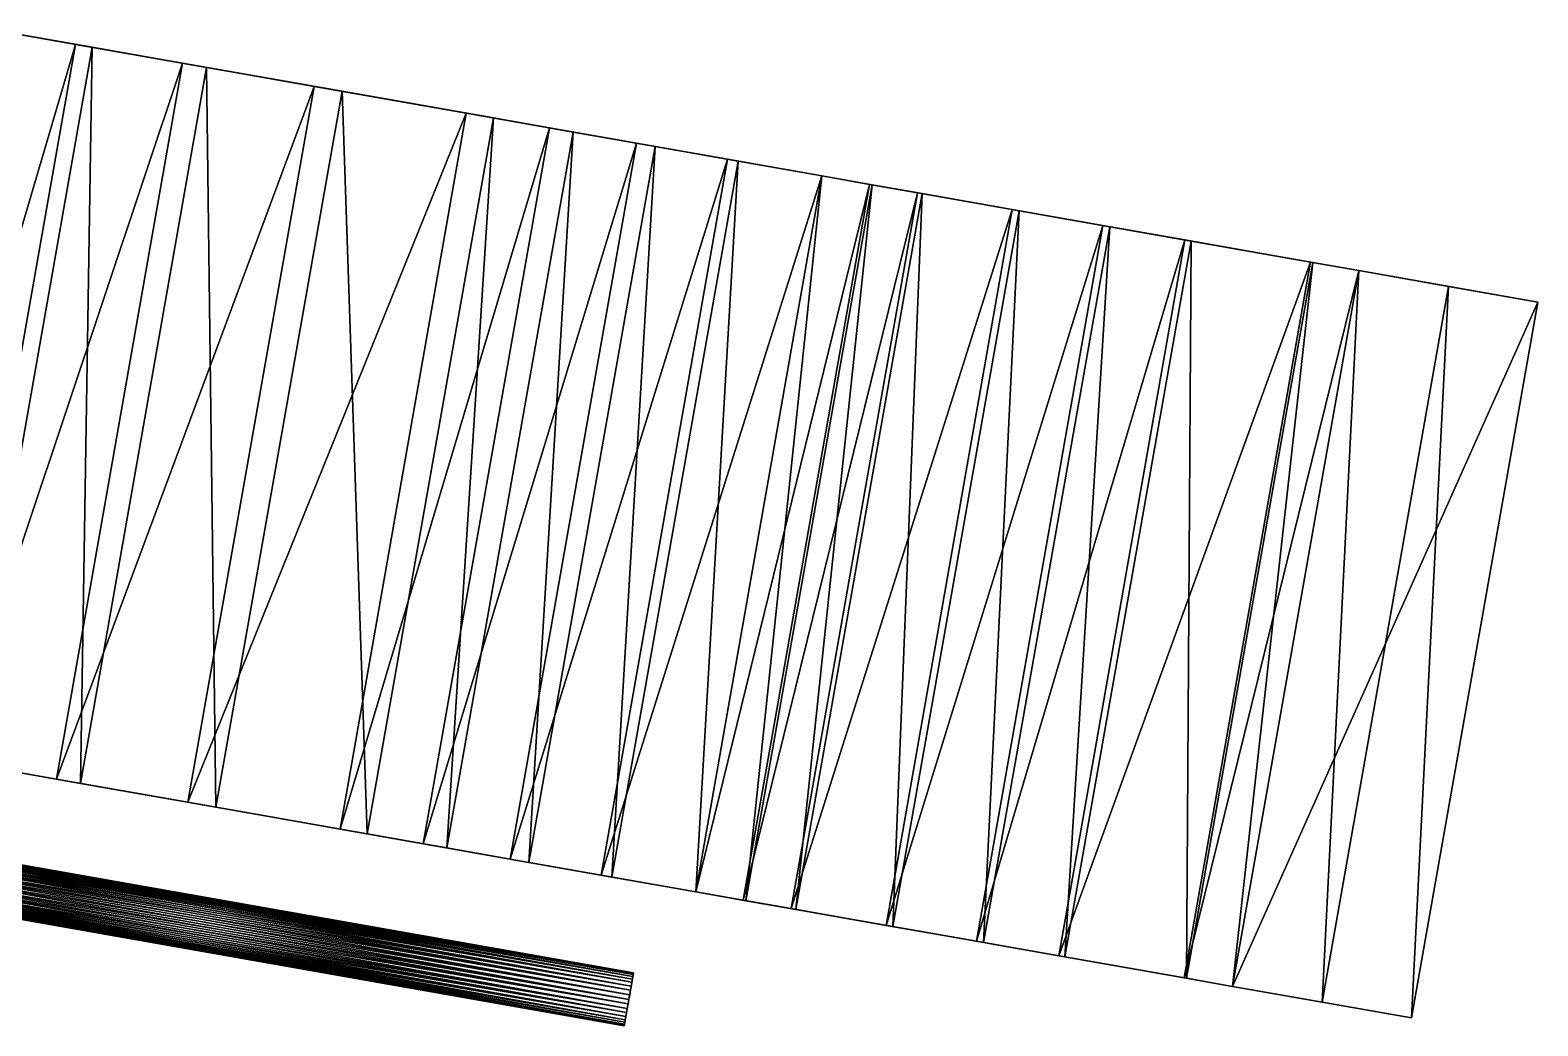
# Model space of a CAD drawing. Header units: metres. Extents: x -1.14 to 1.51, y -0.35 to 3.51.
# Drawn here: x 0.394 to 1.514, y 2.551 to 3.291 of the extents above; entities that cross this region are included whole.
import ezdxf

# ---------------------------------------------------------------- set-up
doc = ezdxf.new("R2010")
doc.units = ezdxf.units.M

msp = doc.modelspace()

# ---------------------------------------------------------------- linework, layer by layer
at = {"layer": 'Cylinder 5'}
for points in [[(0.2116, 2.7003, -0.4242), (0.8417, 2.5877, -0.421), (0.2114, 2.6988, -0.421)], [(0.2114, 2.6988, -0.441), (0.8419, 2.5891, -0.4378), (0.2116, 2.7003, -0.4378)], [(0.2118, 2.7012, -0.4275), (0.8419, 2.5891, -0.4242), (0.2116, 2.7003, -0.4242)], [(0.2116, 2.7003, -0.4378), (0.8421, 2.59, -0.4345), (0.2118, 2.7012, -0.4345)], [(0.2116, 2.7003, -0.4242), (0.8419, 2.5891, -0.4242), (0.8417, 2.5877, -0.421)], [(0.2116, 2.7003, -0.4378), (0.8419, 2.5891, -0.4378), (0.8421, 2.59, -0.4345)], [(0.2118, 2.7015, -0.431), (0.8421, 2.59, -0.4275), (0.2118, 2.7012, -0.4275)], [(0.2118, 2.7015, -0.431), (0.8421, 2.5903, -0.431), (0.8421, 2.59, -0.4275)], [(0.2118, 2.7012, -0.4345), (0.8421, 2.5903, -0.431), (0.2118, 2.7015, -0.431)], [(0.2118, 2.7012, -0.4275), (0.8421, 2.59, -0.4275), (0.8419, 2.5891, -0.4242)], [(0.2118, 2.7012, -0.4345), (0.8421, 2.59, -0.4345), (0.8421, 2.5903, -0.431)], [(0.2096, 2.6885, -0.4122), (0.8393, 2.5741, -0.4113), (0.209, 2.6852, -0.4113)], [(0.209, 2.6852, -0.4507), (0.8398, 2.5774, -0.4498), (0.2096, 2.6885, -0.4498)], [(0.2101, 2.6916, -0.4137), (0.8398, 2.5774, -0.4122), (0.2096, 2.6885, -0.4122)], [(0.2096, 2.6885, -0.4498), (0.8404, 2.5805, -0.4483), (0.2101, 2.6916, -0.4483)], [(0.2096, 2.6885, -0.4122), (0.8398, 2.5774, -0.4122), (0.8393, 2.5741, -0.4113)], [(0.2096, 2.6885, -0.4498), (0.8398, 2.5774, -0.4498), (0.8404, 2.5805, -0.4483)], [(0.2106, 2.6944, -0.4157), (0.8404, 2.5805, -0.4137), (0.2101, 2.6916, -0.4137)], [(0.2101, 2.6916, -0.4483), (0.8409, 2.5833, -0.4463), (0.2106, 2.6944, -0.4463)], [(0.2101, 2.6916, -0.4137), (0.8404, 2.5805, -0.4137), (0.8398, 2.5774, -0.4122)], [(0.2101, 2.6916, -0.4483), (0.8404, 2.5805, -0.4483), (0.8409, 2.5833, -0.4463)], [(0.211, 2.6969, -0.4181), (0.8409, 2.5833, -0.4157), (0.2106, 2.6944, -0.4157)], [(0.2106, 2.6944, -0.4463), (0.8413, 2.5857, -0.4439), (0.211, 2.6969, -0.4439)], [(0.2106, 2.6944, -0.4157), (0.8409, 2.5833, -0.4157), (0.8404, 2.5805, -0.4137)], [(0.2106, 2.6944, -0.4463), (0.8409, 2.5833, -0.4463), (0.8413, 2.5857, -0.4439)], [(0.2114, 2.6988, -0.421), (0.8413, 2.5857, -0.4181), (0.211, 2.6969, -0.4181)], [(0.211, 2.6969, -0.4439), (0.8417, 2.5877, -0.441), (0.2114, 2.6988, -0.441)], [(0.211, 2.6969, -0.4181), (0.8413, 2.5857, -0.4181), (0.8409, 2.5833, -0.4157)], [(0.211, 2.6969, -0.4439), (0.8413, 2.5857, -0.4439), (0.8417, 2.5877, -0.441)], [(0.2114, 2.6988, -0.421), (0.8417, 2.5877, -0.421), (0.8413, 2.5857, -0.4181)], [(0.2114, 2.6988, -0.441), (0.8417, 2.5877, -0.441), (0.8419, 2.5891, -0.4378)], [(0.2072, 2.675, -0.4498), (0.8381, 2.5672, -0.4507), (0.2078, 2.6783, -0.4507)], [(0.2078, 2.6783, -0.4113), (0.8375, 2.5639, -0.4122), (0.2072, 2.675, -0.4122)], [(0.2078, 2.6783, -0.4507), (0.8387, 2.5706, -0.451), (0.2084, 2.6818, -0.451)], [(0.2084, 2.6818, -0.411), (0.8381, 2.5672, -0.4113), (0.2078, 2.6783, -0.4113)], [(0.2078, 2.6783, -0.4507), (0.8381, 2.5672, -0.4507), (0.8387, 2.5706, -0.451)], [(0.2078, 2.6783, -0.4113), (0.8381, 2.5672, -0.4113), (0.8375, 2.5639, -0.4122)], [(0.209, 2.6852, -0.4113), (0.8387, 2.5706, -0.411), (0.2084, 2.6818, -0.411)], [(0.2084, 2.6818, -0.451), (0.8393, 2.5741, -0.4507), (0.209, 2.6852, -0.4507)], [(0.2084, 2.6818, -0.411), (0.8387, 2.5706, -0.411), (0.8381, 2.5672, -0.4113)], [(0.2084, 2.6818, -0.451), (0.8387, 2.5706, -0.451), (0.8393, 2.5741, -0.4507)], [(0.209, 2.6852, -0.4113), (0.8393, 2.5741, -0.4113), (0.8387, 2.5706, -0.411)], [(0.209, 2.6852, -0.4507), (0.8393, 2.5741, -0.4507), (0.8398, 2.5774, -0.4498)], [(0.2054, 2.6647, -0.441), (0.836, 2.5555, -0.4439), (0.2057, 2.6667, -0.4439)], [(0.2057, 2.6667, -0.4181), (0.8356, 2.5536, -0.421), (0.2054, 2.6647, -0.421)], [(0.2057, 2.6667, -0.4439), (0.8364, 2.558, -0.4463), (0.2061, 2.6691, -0.4463)], [(0.2061, 2.6691, -0.4157), (0.836, 2.5555, -0.4181), (0.2057, 2.6667, -0.4181)], [(0.2057, 2.6667, -0.4439), (0.836, 2.5555, -0.4439), (0.8364, 2.558, -0.4463)], [(0.2057, 2.6667, -0.4181), (0.836, 2.5555, -0.4181), (0.8356, 2.5536, -0.421)], [(0.2061, 2.6691, -0.4463), (0.8369, 2.5608, -0.4483), (0.2066, 2.6719, -0.4483)], [(0.2066, 2.6719, -0.4137), (0.8364, 2.558, -0.4157), (0.2061, 2.6691, -0.4157)], [(0.2061, 2.6691, -0.4463), (0.8364, 2.558, -0.4463), (0.8369, 2.5608, -0.4483)], [(0.2061, 2.6691, -0.4157), (0.8364, 2.558, -0.4157), (0.836, 2.5555, -0.4181)], [(0.2066, 2.6719, -0.4483), (0.8375, 2.5639, -0.4498), (0.2072, 2.675, -0.4498)], [(0.2072, 2.675, -0.4122), (0.8369, 2.5608, -0.4137), (0.2066, 2.6719, -0.4137)], [(0.2066, 2.6719, -0.4483), (0.8369, 2.5608, -0.4483), (0.8375, 2.5639, -0.4498)], [(0.2066, 2.6719, -0.4137), (0.8369, 2.5608, -0.4137), (0.8364, 2.558, -0.4157)], [(0.2072, 2.675, -0.4498), (0.8375, 2.5639, -0.4498), (0.8381, 2.5672, -0.4507)], [(0.2072, 2.675, -0.4122), (0.8375, 2.5639, -0.4122), (0.8369, 2.5608, -0.4137)], [(0.2049, 2.6621, -0.431), (0.8352, 2.5512, -0.4345), (0.205, 2.6624, -0.4345)], [(0.205, 2.6624, -0.4275), (0.8352, 2.5509, -0.431), (0.2049, 2.6621, -0.431)], [(0.2049, 2.6621, -0.431), (0.8352, 2.5509, -0.431), (0.8352, 2.5512, -0.4345)], [(0.205, 2.6624, -0.4345), (0.8354, 2.5521, -0.4378), (0.2051, 2.6633, -0.4378)], [(0.2051, 2.6633, -0.4242), (0.8352, 2.5512, -0.4275), (0.205, 2.6624, -0.4275)], [(0.205, 2.6624, -0.4345), (0.8352, 2.5512, -0.4345), (0.8354, 2.5521, -0.4378)], [(0.205, 2.6624, -0.4275), (0.8352, 2.5512, -0.4275), (0.8352, 2.5509, -0.431)], [(0.2051, 2.6633, -0.4378), (0.8356, 2.5536, -0.441), (0.2054, 2.6647, -0.441)], [(0.2054, 2.6647, -0.421), (0.8354, 2.5521, -0.4242), (0.2051, 2.6633, -0.4242)], [(0.2051, 2.6633, -0.4378), (0.8354, 2.5521, -0.4378), (0.8356, 2.5536, -0.441)], [(0.2051, 2.6633, -0.4242), (0.8354, 2.5521, -0.4242), (0.8352, 2.5512, -0.4275)], [(0.2054, 2.6647, -0.441), (0.8356, 2.5536, -0.441), (0.836, 2.5555, -0.4439)], [(0.2054, 2.6647, -0.421), (0.8356, 2.5536, -0.421), (0.8354, 2.5521, -0.4242)], [(0.8421, 2.5903, -0.431), (0.8387, 2.5706, -0.431), (0.8421, 2.59, -0.4275)], [(0.8421, 2.5903, -0.431), (0.8387, 2.5706, -0.431), (0.8387, 2.5706, -0.431)], [(0.8421, 2.59, -0.4345), (0.8387, 2.5706, -0.431), (0.8421, 2.5903, -0.431)], [(0.8421, 2.59, -0.4275), (0.8387, 2.5706, -0.431), (0.8419, 2.5891, -0.4242)], [(0.8421, 2.59, -0.4275), (0.8387, 2.5706, -0.431), (0.8387, 2.5706, -0.431)], [(0.8421, 2.59, -0.4345), (0.8387, 2.5706, -0.431), (0.8387, 2.5706, -0.431)], [(0.8419, 2.5891, -0.4378), (0.8387, 2.5706, -0.431), (0.8421, 2.59, -0.4345)], [(0.8419, 2.5891, -0.4242), (0.8387, 2.5706, -0.431), (0.8417, 2.5877, -0.421)], [(0.8419, 2.5891, -0.4242), (0.8387, 2.5706, -0.431), (0.8387, 2.5706, -0.431)], [(0.8419, 2.5891, -0.4378), (0.8387, 2.5706, -0.431), (0.8387, 2.5706, -0.431)], [(0.8417, 2.5877, -0.441), (0.8387, 2.5706, -0.431), (0.8419, 2.5891, -0.4378)], [(0.8417, 2.5877, -0.421), (0.8387, 2.5706, -0.431), (0.8413, 2.5857, -0.4181)], [(0.8417, 2.5877, -0.421), (0.8387, 2.5706, -0.431), (0.8387, 2.5706, -0.431)], [(0.8417, 2.5877, -0.441), (0.8387, 2.5706, -0.431), (0.8387, 2.5706, -0.431)], [(0.8413, 2.5857, -0.4439), (0.8387, 2.5706, -0.431), (0.8417, 2.5877, -0.441)], [(0.8417, 2.5877, -0.421), (0.8413, 2.5857, -0.4181), (0.8413, 2.5857, -0.4181)], [(0.8417, 2.5877, -0.421), (0.8417, 2.5877, -0.421), (0.8413, 2.5857, -0.4181)], [(0.8413, 2.5857, -0.4439), (0.8417, 2.5877, -0.441), (0.8417, 2.5877, -0.441)], [(0.8413, 2.5857, -0.4439), (0.8413, 2.5857, -0.4439), (0.8417, 2.5877, -0.441)], [(0.8419, 2.5891, -0.4242), (0.8417, 2.5877, -0.421), (0.8417, 2.5877, -0.421)], [(0.8419, 2.5891, -0.4242), (0.8419, 2.5891, -0.4242), (0.8417, 2.5877, -0.421)], [(0.8417, 2.5877, -0.441), (0.8419, 2.5891, -0.4378), (0.8419, 2.5891, -0.4378)], [(0.8417, 2.5877, -0.441), (0.8417, 2.5877, -0.441), (0.8419, 2.5891, -0.4378)], [(0.8421, 2.59, -0.4275), (0.8419, 2.5891, -0.4242), (0.8419, 2.5891, -0.4242)], [(0.8421, 2.59, -0.4275), (0.8421, 2.59, -0.4275), (0.8419, 2.5891, -0.4242)], [(0.8419, 2.5891, -0.4378), (0.8421, 2.59, -0.4345), (0.8421, 2.59, -0.4345)], [(0.8419, 2.5891, -0.4378), (0.8419, 2.5891, -0.4378), (0.8421, 2.59, -0.4345)], [(0.8421, 2.5903, -0.431), (0.8421, 2.59, -0.4275), (0.8421, 2.59, -0.4275)], [(0.8421, 2.5903, -0.431), (0.8421, 2.5903, -0.431), (0.8421, 2.59, -0.4275)], [(0.8421, 2.59, -0.4345), (0.8421, 2.5903, -0.431), (0.8421, 2.5903, -0.431)], [(0.8421, 2.59, -0.4345), (0.8421, 2.59, -0.4345), (0.8421, 2.5903, -0.431)], [(0.8413, 2.5857, -0.4181), (0.8387, 2.5706, -0.431), (0.8409, 2.5833, -0.4157)], [(0.8413, 2.5857, -0.4181), (0.8387, 2.5706, -0.431), (0.8387, 2.5706, -0.431)], [(0.8413, 2.5857, -0.4439), (0.8387, 2.5706, -0.431), (0.8387, 2.5706, -0.431)], [(0.8409, 2.5833, -0.4463), (0.8387, 2.5706, -0.431), (0.8413, 2.5857, -0.4439)], [(0.8409, 2.5833, -0.4157), (0.8387, 2.5706, -0.431), (0.8404, 2.5805, -0.4137)], [(0.8409, 2.5833, -0.4157), (0.8387, 2.5706, -0.431), (0.8387, 2.5706, -0.431)], [(0.8409, 2.5833, -0.4463), (0.8387, 2.5706, -0.431), (0.8387, 2.5706, -0.431)], [(0.8404, 2.5805, -0.4483), (0.8387, 2.5706, -0.431), (0.8409, 2.5833, -0.4463)], [(0.8404, 2.5805, -0.4137), (0.8387, 2.5706, -0.431), (0.8398, 2.5774, -0.4122)], [(0.8404, 2.5805, -0.4137), (0.8387, 2.5706, -0.431), (0.8387, 2.5706, -0.431)], [(0.8404, 2.5805, -0.4483), (0.8387, 2.5706, -0.431), (0.8387, 2.5706, -0.431)], [(0.8398, 2.5774, -0.4498), (0.8387, 2.5706, -0.431), (0.8404, 2.5805, -0.4483)], [(0.8398, 2.5774, -0.4122), (0.8387, 2.5706, -0.431), (0.8393, 2.5741, -0.4113)], [(0.8398, 2.5774, -0.4122), (0.8387, 2.5706, -0.431), (0.8387, 2.5706, -0.431)], [(0.8398, 2.5774, -0.4498), (0.8387, 2.5706, -0.431), (0.8387, 2.5706, -0.431)], [(0.8393, 2.5741, -0.4507), (0.8387, 2.5706, -0.431), (0.8398, 2.5774, -0.4498)], [(0.8398, 2.5774, -0.4122), (0.8393, 2.5741, -0.4113), (0.8393, 2.5741, -0.4113)], [(0.8398, 2.5774, -0.4122), (0.8398, 2.5774, -0.4122), (0.8393, 2.5741, -0.4113)], [(0.8393, 2.5741, -0.4507), (0.8398, 2.5774, -0.4498), (0.8398, 2.5774, -0.4498)], [(0.8393, 2.5741, -0.4507), (0.8393, 2.5741, -0.4507), (0.8398, 2.5774, -0.4498)], [(0.8404, 2.5805, -0.4137), (0.8398, 2.5774, -0.4122), (0.8398, 2.5774, -0.4122)], [(0.8404, 2.5805, -0.4137), (0.8404, 2.5805, -0.4137), (0.8398, 2.5774, -0.4122)], [(0.8398, 2.5774, -0.4498), (0.8404, 2.5805, -0.4483), (0.8404, 2.5805, -0.4483)], [(0.8398, 2.5774, -0.4498), (0.8398, 2.5774, -0.4498), (0.8404, 2.5805, -0.4483)], [(0.8409, 2.5833, -0.4157), (0.8404, 2.5805, -0.4137), (0.8404, 2.5805, -0.4137)], [(0.8409, 2.5833, -0.4157), (0.8409, 2.5833, -0.4157), (0.8404, 2.5805, -0.4137)], [(0.8404, 2.5805, -0.4483), (0.8409, 2.5833, -0.4463), (0.8409, 2.5833, -0.4463)], [(0.8404, 2.5805, -0.4483), (0.8404, 2.5805, -0.4483), (0.8409, 2.5833, -0.4463)], [(0.8413, 2.5857, -0.4181), (0.8409, 2.5833, -0.4157), (0.8409, 2.5833, -0.4157)], [(0.8413, 2.5857, -0.4181), (0.8413, 2.5857, -0.4181), (0.8409, 2.5833, -0.4157)], [(0.8409, 2.5833, -0.4463), (0.8413, 2.5857, -0.4439), (0.8413, 2.5857, -0.4439)], [(0.8409, 2.5833, -0.4463), (0.8409, 2.5833, -0.4463), (0.8413, 2.5857, -0.4439)], [(0.8352, 2.5512, -0.4345), (0.8387, 2.5706, -0.431), (0.8354, 2.5521, -0.4378)], [(0.8352, 2.5512, -0.4345), (0.8387, 2.5706, -0.431), (0.8387, 2.5706, -0.431)], [(0.8352, 2.5509, -0.431), (0.8387, 2.5706, -0.431), (0.8352, 2.5512, -0.4345)], [(0.8352, 2.5509, -0.431), (0.8387, 2.5706, -0.431), (0.8387, 2.5706, -0.431)], [(0.8352, 2.5512, -0.4275), (0.8387, 2.5706, -0.431), (0.8352, 2.5509, -0.431)], [(0.8352, 2.5512, -0.4275), (0.8387, 2.5706, -0.431), (0.8387, 2.5706, -0.431)], [(0.8354, 2.5521, -0.4242), (0.8387, 2.5706, -0.431), (0.8352, 2.5512, -0.4275)], [(0.8354, 2.5521, -0.4378), (0.8387, 2.5706, -0.431), (0.8356, 2.5536, -0.441)], [(0.8354, 2.5521, -0.4378), (0.8387, 2.5706, -0.431), (0.8387, 2.5706, -0.431)], [(0.8354, 2.5521, -0.4242), (0.8387, 2.5706, -0.431), (0.8387, 2.5706, -0.431)], [(0.8356, 2.5536, -0.421), (0.8387, 2.5706, -0.431), (0.8354, 2.5521, -0.4242)], [(0.8356, 2.5536, -0.441), (0.8387, 2.5706, -0.431), (0.836, 2.5555, -0.4439)], [(0.8356, 2.5536, -0.441), (0.8387, 2.5706, -0.431), (0.8387, 2.5706, -0.431)], [(0.8356, 2.5536, -0.421), (0.8387, 2.5706, -0.431), (0.8387, 2.5706, -0.431)], [(0.836, 2.5555, -0.4181), (0.8387, 2.5706, -0.431), (0.8356, 2.5536, -0.421)], [(0.836, 2.5555, -0.4439), (0.8387, 2.5706, -0.431), (0.8364, 2.558, -0.4463)], [(0.836, 2.5555, -0.4439), (0.8387, 2.5706, -0.431), (0.8387, 2.5706, -0.431)], [(0.836, 2.5555, -0.4181), (0.8387, 2.5706, -0.431), (0.8387, 2.5706, -0.431)], [(0.8364, 2.558, -0.4157), (0.8387, 2.5706, -0.431), (0.836, 2.5555, -0.4181)], [(0.8364, 2.558, -0.4463), (0.8387, 2.5706, -0.431), (0.8369, 2.5608, -0.4483)], [(0.8364, 2.558, -0.4463), (0.8387, 2.5706, -0.431), (0.8387, 2.5706, -0.431)], [(0.8364, 2.558, -0.4157), (0.8387, 2.5706, -0.431), (0.8387, 2.5706, -0.431)], [(0.8369, 2.5608, -0.4137), (0.8387, 2.5706, -0.431), (0.8364, 2.558, -0.4157)], [(0.8369, 2.5608, -0.4483), (0.8387, 2.5706, -0.431), (0.8375, 2.5639, -0.4498)], [(0.8369, 2.5608, -0.4483), (0.8387, 2.5706, -0.431), (0.8387, 2.5706, -0.431)], [(0.8369, 2.5608, -0.4137), (0.8387, 2.5706, -0.431), (0.8387, 2.5706, -0.431)], [(0.8375, 2.5639, -0.4122), (0.8387, 2.5706, -0.431), (0.8369, 2.5608, -0.4137)], [(0.8375, 2.5639, -0.4498), (0.8387, 2.5706, -0.431), (0.8381, 2.5672, -0.4507)], [(0.8375, 2.5639, -0.4498), (0.8387, 2.5706, -0.431), (0.8387, 2.5706, -0.431)], [(0.8375, 2.5639, -0.4122), (0.8387, 2.5706, -0.431), (0.8387, 2.5706, -0.431)], [(0.8381, 2.5672, -0.4113), (0.8387, 2.5706, -0.431), (0.8375, 2.5639, -0.4122)], [(0.8375, 2.5639, -0.4498), (0.8381, 2.5672, -0.4507), (0.8381, 2.5672, -0.4507)], [(0.8375, 2.5639, -0.4498), (0.8375, 2.5639, -0.4498), (0.8381, 2.5672, -0.4507)], [(0.8381, 2.5672, -0.4113), (0.8375, 2.5639, -0.4122), (0.8375, 2.5639, -0.4122)], [(0.8381, 2.5672, -0.4113), (0.8381, 2.5672, -0.4113), (0.8375, 2.5639, -0.4122)], [(0.8381, 2.5672, -0.4507), (0.8387, 2.5706, -0.451), (0.8387, 2.5706, -0.451)], [(0.8381, 2.5672, -0.4507), (0.8381, 2.5672, -0.4507), (0.8387, 2.5706, -0.451)], [(0.8381, 2.5672, -0.4507), (0.8387, 2.5706, -0.431), (0.8387, 2.5706, -0.451)], [(0.8381, 2.5672, -0.4507), (0.8387, 2.5706, -0.431), (0.8387, 2.5706, -0.431)], [(0.8381, 2.5672, -0.4113), (0.8387, 2.5706, -0.431), (0.8387, 2.5706, -0.431)], [(0.8387, 2.5706, -0.411), (0.8381, 2.5672, -0.4113), (0.8381, 2.5672, -0.4113)], [(0.8387, 2.5706, -0.411), (0.8387, 2.5706, -0.411), (0.8381, 2.5672, -0.4113)], [(0.8387, 2.5706, -0.411), (0.8387, 2.5706, -0.431), (0.8381, 2.5672, -0.4113)], [(0.8393, 2.5741, -0.4113), (0.8387, 2.5706, -0.411), (0.8387, 2.5706, -0.411)], [(0.8393, 2.5741, -0.4113), (0.8393, 2.5741, -0.4113), (0.8387, 2.5706, -0.411)], [(0.8393, 2.5741, -0.4113), (0.8387, 2.5706, -0.431), (0.8387, 2.5706, -0.411)], [(0.8393, 2.5741, -0.4113), (0.8387, 2.5706, -0.431), (0.8387, 2.5706, -0.431)], [(0.8393, 2.5741, -0.4507), (0.8387, 2.5706, -0.431), (0.8387, 2.5706, -0.431)], [(0.8387, 2.5706, -0.451), (0.8393, 2.5741, -0.4507), (0.8393, 2.5741, -0.4507)], [(0.8387, 2.5706, -0.451), (0.8387, 2.5706, -0.451), (0.8393, 2.5741, -0.4507)], [(0.8387, 2.5706, -0.451), (0.8387, 2.5706, -0.431), (0.8393, 2.5741, -0.4507)], [(0.8387, 2.5706, -0.411), (0.8387, 2.5706, -0.431), (0.8387, 2.5706, -0.431)], [(0.8387, 2.5706, -0.451), (0.8387, 2.5706, -0.431), (0.8387, 2.5706, -0.431)], [(0.8354, 2.5521, -0.4378), (0.8356, 2.5536, -0.441), (0.8356, 2.5536, -0.441)], [(0.8354, 2.5521, -0.4378), (0.8354, 2.5521, -0.4378), (0.8356, 2.5536, -0.441)], [(0.8356, 2.5536, -0.421), (0.8354, 2.5521, -0.4242), (0.8354, 2.5521, -0.4242)], [(0.8356, 2.5536, -0.421), (0.8356, 2.5536, -0.421), (0.8354, 2.5521, -0.4242)], [(0.8356, 2.5536, -0.441), (0.836, 2.5555, -0.4439), (0.836, 2.5555, -0.4439)], [(0.8356, 2.5536, -0.441), (0.8356, 2.5536, -0.441), (0.836, 2.5555, -0.4439)], [(0.836, 2.5555, -0.4181), (0.8356, 2.5536, -0.421), (0.8356, 2.5536, -0.421)], [(0.836, 2.5555, -0.4181), (0.836, 2.5555, -0.4181), (0.8356, 2.5536, -0.421)], [(0.836, 2.5555, -0.4439), (0.8364, 2.558, -0.4463), (0.8364, 2.558, -0.4463)], [(0.836, 2.5555, -0.4439), (0.836, 2.5555, -0.4439), (0.8364, 2.558, -0.4463)], [(0.8364, 2.558, -0.4157), (0.836, 2.5555, -0.4181), (0.836, 2.5555, -0.4181)], [(0.8364, 2.558, -0.4157), (0.8364, 2.558, -0.4157), (0.836, 2.5555, -0.4181)], [(0.8364, 2.558, -0.4463), (0.8369, 2.5608, -0.4483), (0.8369, 2.5608, -0.4483)], [(0.8364, 2.558, -0.4463), (0.8364, 2.558, -0.4463), (0.8369, 2.5608, -0.4483)], [(0.8369, 2.5608, -0.4137), (0.8364, 2.558, -0.4157), (0.8364, 2.558, -0.4157)], [(0.8369, 2.5608, -0.4137), (0.8369, 2.5608, -0.4137), (0.8364, 2.558, -0.4157)], [(0.8369, 2.5608, -0.4483), (0.8375, 2.5639, -0.4498), (0.8375, 2.5639, -0.4498)], [(0.8369, 2.5608, -0.4483), (0.8369, 2.5608, -0.4483), (0.8375, 2.5639, -0.4498)], [(0.8375, 2.5639, -0.4122), (0.8369, 2.5608, -0.4137), (0.8369, 2.5608, -0.4137)], [(0.8375, 2.5639, -0.4122), (0.8375, 2.5639, -0.4122), (0.8369, 2.5608, -0.4137)], [(0.8352, 2.5512, -0.4345), (0.8354, 2.5521, -0.4378), (0.8354, 2.5521, -0.4378)], [(0.8352, 2.5512, -0.4345), (0.8352, 2.5512, -0.4345), (0.8354, 2.5521, -0.4378)], [(0.8354, 2.5521, -0.4242), (0.8352, 2.5512, -0.4275), (0.8352, 2.5512, -0.4275)], [(0.8354, 2.5521, -0.4242), (0.8354, 2.5521, -0.4242), (0.8352, 2.5512, -0.4275)], [(0.8352, 2.5509, -0.431), (0.8352, 2.5512, -0.4345), (0.8352, 2.5512, -0.4345)], [(0.8352, 2.5509, -0.431), (0.8352, 2.5509, -0.431), (0.8352, 2.5512, -0.4345)], [(0.8352, 2.5512, -0.4275), (0.8352, 2.5509, -0.431), (0.8352, 2.5509, -0.431)], [(0.8352, 2.5512, -0.4275), (0.8352, 2.5512, -0.4275), (0.8352, 2.5509, -0.431)]]:
    msp.add_3dface(points, dxfattribs=at)
at = {"layer": 'Prism'}
for points in [[(0.274, 2.7589, -0.3117), (0.3677, 3.2906, -0.3117), (0.4275, 3.2801, -0.1888)], [(0.3462, 2.7461, -0.2381), (0.44, 3.2779, -0.2381), (0.3744, 3.2895, -0.3642)], [(0.3677, 3.2906, -0.3117), (0.3744, 3.2895, -0.3642), (0.44, 3.2779, -0.2381)], [(0.4275, 3.2801, -0.1888), (0.3677, 3.2906, -0.3117), (0.44, 3.2779, -0.2381)], [(0.274, 2.7589, -0.3117), (0.4275, 3.2801, -0.1888), (0.3337, 2.7483, -0.1888)], [(0.3337, 2.7483, -0.1888), (0.4275, 3.2801, -0.1888), (0.5072, 3.2661, -0.0472)], [(0.4313, 2.7311, -0.0935), (0.44, 3.2779, -0.2381), (0.3462, 2.7461, -0.2381)], [(0.5072, 3.2661, -0.0472), (0.4275, 3.2801, -0.1888), (0.525, 3.2629, -0.0935)], [(0.44, 3.2779, -0.2381), (0.525, 3.2629, -0.0935), (0.4275, 3.2801, -0.1888)], [(0.4313, 2.7311, -0.0935), (0.525, 3.2629, -0.0935), (0.44, 3.2779, -0.2381)], [(0.3337, 2.7483, -0.1888), (0.5072, 3.2661, -0.0472), (0.4134, 2.7343, -0.0472)], [(0.4134, 2.7343, -0.0472), (0.5072, 3.2661, -0.0472), (0.6048, 3.2489, 0.0956)], [(0.5319, 2.7134, 0.0511), (0.525, 3.2629, -0.0935), (0.4313, 2.7311, -0.0935)], [(0.5072, 3.2661, -0.0472), (0.6257, 3.2452, 0.0511), (0.6048, 3.2489, 0.0956)], [(0.6257, 3.2452, 0.0511), (0.5072, 3.2661, -0.0472), (0.525, 3.2629, -0.0935)], [(0.5319, 2.7134, 0.0511), (0.6257, 3.2452, 0.0511), (0.525, 3.2629, -0.0935)], [(0.4134, 2.7343, -0.0472), (0.6048, 3.2489, 0.0956), (0.511, 2.7171, 0.0956)], [(0.511, 2.7171, 0.0956), (0.6048, 3.2489, 0.0956), (0.7179, 3.2289, 0.2222)], [(0.738, 3.2254, 0.1772), (0.6048, 3.2489, 0.0956), (0.6257, 3.2452, 0.0511)], [(0.7179, 3.2289, 0.2222), (0.6048, 3.2489, 0.0956), (0.738, 3.2254, 0.1772)], [(0.6442, 2.6936, 0.1772), (0.6257, 3.2452, 0.0511), (0.5319, 2.7134, 0.0511)], [(0.6442, 2.6936, 0.1772), (0.738, 3.2254, 0.1772), (0.6257, 3.2452, 0.0511)], [(0.511, 2.7171, 0.0956), (0.7179, 3.2289, 0.2222), (0.6241, 2.6971, 0.2222)], [(0.6241, 2.6971, 0.2222), (0.7179, 3.2289, 0.2222), (0.7796, 3.218, 0.2739)], [(0.7035, 2.6831, 0.2276), (0.738, 3.2254, 0.1772), (0.6442, 2.6936, 0.1772)], [(0.7035, 2.6831, 0.2276), (0.7973, 3.2149, 0.2276), (0.738, 3.2254, 0.1772)], [(0.7973, 3.2149, 0.2276), (0.7796, 3.218, 0.2739), (0.7179, 3.2289, 0.2222)], [(0.7973, 3.2149, 0.2276), (0.7179, 3.2289, 0.2222), (0.738, 3.2254, 0.1772)], [(0.6241, 2.6971, 0.2222), (0.7796, 3.218, 0.2739), (0.6859, 2.6862, 0.2739)], [(0.6859, 2.6862, 0.2739), (0.7796, 3.218, 0.2739), (0.8444, 3.2066, 0.315)], [(0.7643, 2.6724, 0.2664), (0.7973, 3.2149, 0.2276), (0.7035, 2.6831, 0.2276)], [(0.7643, 2.6724, 0.2664), (0.8581, 3.2042, 0.2664), (0.7973, 3.2149, 0.2276)], [(0.7796, 3.218, 0.2739), (0.7973, 3.2149, 0.2276), (0.8581, 3.2042, 0.2664)], [(0.8444, 3.2066, 0.315), (0.7796, 3.218, 0.2739), (0.8581, 3.2042, 0.2664)], [(0.6859, 2.6862, 0.2739), (0.8444, 3.2066, 0.315), (0.7506, 2.6748, 0.315)], [(0.7506, 2.6748, 0.315), (0.8444, 3.2066, 0.315), (0.912, 3.1947, 0.3433)], [(0.826, 2.6615, 0.2914), (0.8581, 3.2042, 0.2664), (0.7643, 2.6724, 0.2664)], [(0.826, 2.6615, 0.2914), (0.9198, 3.1933, 0.2914), (0.8581, 3.2042, 0.2664)], [(0.912, 3.1947, 0.3433), (0.8444, 3.2066, 0.315), (0.9198, 3.1933, 0.2914)], [(0.8581, 3.2042, 0.2664), (0.9198, 3.1933, 0.2914), (0.8444, 3.2066, 0.315)], [(0.7506, 2.6748, 0.315), (0.912, 3.1947, 0.3433), (0.8182, 2.6629, 0.3433)], [(0.8182, 2.6629, 0.3433), (0.912, 3.1947, 0.3433), (0.9821, 3.1823, 0.3565)], [(0.8883, 2.6505, 0.3002), (0.9198, 3.1933, 0.2914), (0.826, 2.6615, 0.2914)], [(0.8883, 2.6505, 0.3002), (0.9821, 3.1823, 0.3003), (0.9198, 3.1933, 0.2914)], [(0.912, 3.1947, 0.3433), (0.9821, 3.1823, 0.3003), (0.9821, 3.1823, 0.3565)], [(0.9821, 3.1823, 0.3003), (0.912, 3.1947, 0.3433), (0.9198, 3.1933, 0.2914)], [(0.8182, 2.6629, 0.3433), (0.9821, 3.1823, 0.3565), (0.8883, 2.6505, 0.3565)], [(0.9256, 2.6439, 0.2965), (0.9821, 3.1823, 0.3003), (0.8883, 2.6505, 0.3002)], [(0.8883, 2.6505, 0.3565), (0.9821, 3.1823, 0.3565), (1.0174, 3.1761, 0.3549)], [(0.9256, 2.6439, 0.2965), (1.0194, 3.1757, 0.2965), (0.9821, 3.1823, 0.3003)], [(0.9821, 3.1823, 0.3003), (1.0194, 3.1757, 0.2965), (1.0174, 3.1761, 0.3549)], [(1.0174, 3.1761, 0.3549), (0.9821, 3.1823, 0.3565), (0.9821, 3.1823, 0.3003)], [(0.8883, 2.6505, 0.3565), (1.0174, 3.1761, 0.3549), (0.9236, 2.6443, 0.3549)], [(0.9236, 2.6443, 0.3549), (1.0174, 3.1761, 0.3549), (1.053, 3.1698, 0.3458)], [(0.9236, 2.6443, 0.3549), (1.053, 3.1698, 0.3458), (0.9592, 2.638, 0.3458)], [(0.9627, 2.6374, 0.2857), (1.0194, 3.1757, 0.2965), (0.9256, 2.6439, 0.2965)], [(0.9592, 2.638, 0.3458), (1.053, 3.1698, 0.3458), (1.1234, 3.1574, 0.3093)], [(0.9627, 2.6374, 0.2857), (1.0564, 3.1692, 0.2857), (1.0194, 3.1757, 0.2965)], [(1.0174, 3.1761, 0.3549), (1.0194, 3.1757, 0.2965), (1.053, 3.1698, 0.3458)], [(1.0564, 3.1692, 0.2857), (1.053, 3.1698, 0.3458), (1.0194, 3.1757, 0.2965)], [(1.053, 3.1698, 0.3458), (1.0564, 3.1692, 0.2857), (1.1234, 3.1574, 0.3093)], [(1.0347, 2.6247, 0.2475), (1.0564, 3.1692, 0.2857), (0.9627, 2.6374, 0.2857)], [(1.0347, 2.6247, 0.2475), (1.1285, 3.1565, 0.2475), (1.0564, 3.1692, 0.2857)], [(1.1285, 3.1565, 0.2475), (1.1234, 3.1574, 0.3093), (1.0564, 3.1692, 0.2857)], [(0.9592, 2.638, 0.3458), (1.1234, 3.1574, 0.3093), (1.0297, 2.6256, 0.3093)], [(1.0297, 2.6256, 0.3093), (1.1234, 3.1574, 0.3093), (1.1906, 3.1456, 0.2555)], [(1.1021, 2.6128, 0.1935), (1.1285, 3.1565, 0.2475), (1.0347, 2.6247, 0.2475)], [(1.1021, 2.6128, 0.1935), (1.1959, 3.1446, 0.1935), (1.1285, 3.1565, 0.2475)], [(1.1234, 3.1574, 0.3093), (1.1285, 3.1565, 0.2475), (1.1906, 3.1456, 0.2555)], [(1.1959, 3.1446, 0.1935), (1.1906, 3.1456, 0.2555), (1.1285, 3.1565, 0.2475)], [(1.0297, 2.6256, 0.3093), (1.1906, 3.1456, 0.2555), (1.0968, 2.6138, 0.2555)], [(1.0968, 2.6138, 0.2555), (1.1906, 3.1456, 0.2555), (1.2517, 3.1348, 0.1927)], [(1.1625, 2.6022, 0.1315), (1.1959, 3.1446, 0.1935), (1.1021, 2.6128, 0.1935)], [(1.1625, 2.6022, 0.1315), (1.2563, 3.134, 0.1315), (1.1959, 3.1446, 0.1935)], [(1.1906, 3.1456, 0.2555), (1.1959, 3.1446, 0.1935), (1.2517, 3.1348, 0.1927)], [(1.2563, 3.134, 0.1315), (1.2517, 3.1348, 0.1927), (1.1959, 3.1446, 0.1935)], [(1.0968, 2.6138, 0.2555), (1.2517, 3.1348, 0.1927), (1.158, 2.603, 0.1927)], [(1.158, 2.603, 0.1927), (1.2517, 3.1348, 0.1927), (1.3449, 3.1183, 0.0736)], [(1.2529, 2.5863, 0.0155), (1.2563, 3.134, 0.1315), (1.1625, 2.6022, 0.1315)], [(1.2517, 3.1348, 0.1927), (1.2563, 3.134, 0.1315), (1.3449, 3.1183, 0.0736)], [(1.2529, 2.5863, 0.0155), (1.3466, 3.118, 0.0155), (1.2563, 3.134, 0.1315)], [(1.2563, 3.134, 0.1315), (1.3466, 3.118, 0.0155), (1.3449, 3.1183, 0.0736)], [(1.158, 2.603, 0.1927), (1.3449, 3.1183, 0.0736), (1.2512, 2.5865, 0.0736)], [(1.2512, 2.5865, 0.0736), (1.3449, 3.1183, 0.0736), (1.3809, 3.112, 0.019)], [(1.2871, 2.5802, -0.0373), (1.3466, 3.118, 0.0155), (1.2529, 2.5863, 0.0155)], [(1.2871, 2.5802, -0.0373), (1.3809, 3.112, -0.0372), (1.3466, 3.118, 0.0155)], [(1.3449, 3.1183, 0.0736), (1.3466, 3.118, 0.0155), (1.3809, 3.112, 0.019)], [(1.3466, 3.118, 0.0155), (1.3809, 3.112, -0.0372), (1.3809, 3.112, 0.019)], [(1.2512, 2.5865, 0.0736), (1.3809, 3.112, 0.019), (1.2871, 2.5802, 0.019)], [(1.3536, 2.5685, -0.1498), (1.3809, 3.112, -0.0372), (1.2871, 2.5802, -0.0373)], [(1.2871, 2.5802, 0.019), (1.3809, 3.112, 0.019), (1.5138, 3.0886, -0.0372)], [(1.3536, 2.5685, -0.1498), (1.4474, 3.1003, -0.1497), (1.3809, 3.112, -0.0372)], [(1.3809, 3.112, -0.0372), (1.4474, 3.1003, -0.1497), (1.5138, 3.0886, -0.0372)], [(1.3809, 3.112, 0.019), (1.3809, 3.112, -0.0372), (1.5138, 3.0886, -0.0372)], [(1.4201, 2.5568, -0.0373), (1.4474, 3.1003, -0.1497), (1.3536, 2.5685, -0.1498)], [(1.4201, 2.5568, -0.0373), (1.5138, 3.0886, -0.0372), (1.4474, 3.1003, -0.1497)], [(1.2871, 2.5802, 0.019), (1.5138, 3.0886, -0.0372), (1.4201, 2.5568, -0.0373)], [(0.4313, 2.7311, -0.0935), (0.3337, 2.7483, -0.1888), (0.4134, 2.7343, -0.0472)], [(0.4313, 2.7311, -0.0935), (0.3462, 2.7461, -0.2381), (0.3337, 2.7483, -0.1888)], [(0.511, 2.7171, 0.0956), (0.5319, 2.7134, 0.0511), (0.4134, 2.7343, -0.0472)], [(0.4313, 2.7311, -0.0935), (0.4134, 2.7343, -0.0472), (0.5319, 2.7134, 0.0511)], [(0.511, 2.7171, 0.0956), (0.6442, 2.6936, 0.1772), (0.5319, 2.7134, 0.0511)], [(0.6241, 2.6971, 0.2222), (0.6442, 2.6936, 0.1772), (0.511, 2.7171, 0.0956)], [(0.7035, 2.6831, 0.2276), (0.6241, 2.6971, 0.2222), (0.6859, 2.6862, 0.2739)], [(0.6241, 2.6971, 0.2222), (0.7035, 2.6831, 0.2276), (0.6442, 2.6936, 0.1772)], [(0.6859, 2.6862, 0.2739), (0.7643, 2.6724, 0.2664), (0.7035, 2.6831, 0.2276)], [(0.7506, 2.6748, 0.315), (0.7643, 2.6724, 0.2664), (0.6859, 2.6862, 0.2739)], [(0.826, 2.6615, 0.2914), (0.7506, 2.6748, 0.315), (0.8182, 2.6629, 0.3433)], [(0.826, 2.6615, 0.2914), (0.7643, 2.6724, 0.2664), (0.7506, 2.6748, 0.315)], [(0.8182, 2.6629, 0.3433), (0.8883, 2.6505, 0.3565), (0.8883, 2.6505, 0.3002)], [(0.826, 2.6615, 0.2914), (0.8182, 2.6629, 0.3433), (0.8883, 2.6505, 0.3002)], [(0.9236, 2.6443, 0.3549), (0.8883, 2.6505, 0.3002), (0.8883, 2.6505, 0.3565)], [(0.8883, 2.6505, 0.3002), (0.9236, 2.6443, 0.3549), (0.9256, 2.6439, 0.2965)], [(0.9592, 2.638, 0.3458), (0.9256, 2.6439, 0.2965), (0.9236, 2.6443, 0.3549)], [(0.9256, 2.6439, 0.2965), (0.9592, 2.638, 0.3458), (0.9627, 2.6374, 0.2857)], [(1.0297, 2.6256, 0.3093), (0.9627, 2.6374, 0.2857), (0.9592, 2.638, 0.3458)], [(1.0347, 2.6247, 0.2475), (0.9627, 2.6374, 0.2857), (1.0297, 2.6256, 0.3093)], [(1.0297, 2.6256, 0.3093), (1.0968, 2.6138, 0.2555), (1.0347, 2.6247, 0.2475)], [(1.1021, 2.6128, 0.1935), (1.0347, 2.6247, 0.2475), (1.0968, 2.6138, 0.2555)], [(1.0968, 2.6138, 0.2555), (1.158, 2.603, 0.1927), (1.1021, 2.6128, 0.1935)], [(1.1625, 2.6022, 0.1315), (1.1021, 2.6128, 0.1935), (1.158, 2.603, 0.1927)], [(1.158, 2.603, 0.1927), (1.2512, 2.5865, 0.0736), (1.1625, 2.6022, 0.1315)], [(1.1625, 2.6022, 0.1315), (1.2512, 2.5865, 0.0736), (1.2529, 2.5863, 0.0155)], [(1.2529, 2.5863, 0.0155), (1.2512, 2.5865, 0.0736), (1.2871, 2.5802, 0.019)], [(1.2871, 2.5802, -0.0373), (1.2529, 2.5863, 0.0155), (1.2871, 2.5802, 0.019)], [(1.2871, 2.5802, -0.0373), (1.4201, 2.5568, -0.0373), (1.3536, 2.5685, -0.1498)], [(1.4201, 2.5568, -0.0373), (1.2871, 2.5802, -0.0373), (1.2871, 2.5802, 0.019)]]:
    msp.add_3dface(points, dxfattribs=at)

doc.saveas('drawing.dxf')
